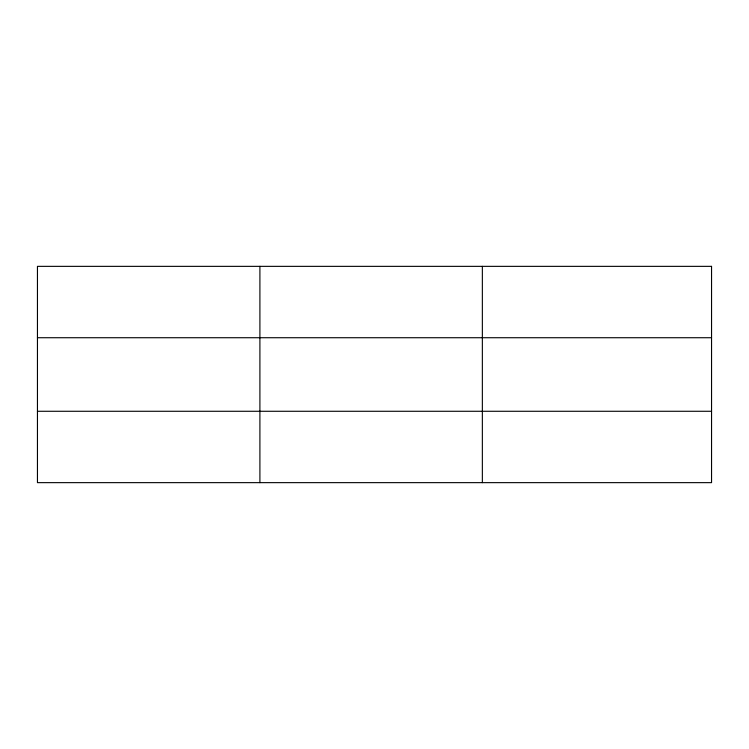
<?xml version="1.0" encoding="UTF-8"?>
<svg xmlns="http://www.w3.org/2000/svg" width="749" height="749" viewBox="0 0 749 749"><rect width="100%" height="100%" fill="white"/><g stroke="black" fill="none" stroke-linecap="round" stroke-linejoin="round"><path stroke-width="1.12" d="M259.903 266.354L259.903 482.646M482.356 266.354L482.356 482.646M37.45 337.724L711.55 337.724M37.45 411.276L711.55 411.276M711.55 266.354L711.55 482.646L37.45 482.646L37.45 266.354L711.55 266.354"/></g></svg>
